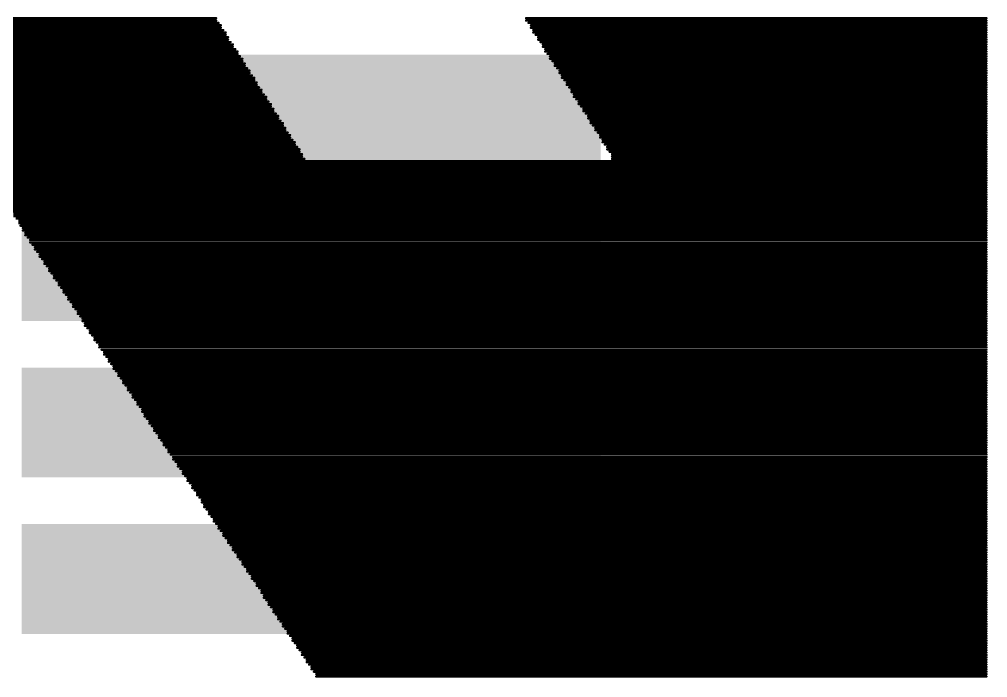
# Model space of a CAD drawing. Header units: millimetres. Extents: x -6 to 151, y -20 to 98.
# Drawn here: x 119.554 to 122.648, y 31.18 to 33.283 of the extents above; entities that cross this region are included whole.
import ezdxf

# ---------------------------------------------------------------- set-up
doc = ezdxf.new("R2010")
doc.units = ezdxf.units.MM
for name, color, linetype in [('BottomOverlay', 54, 'Continuous'), ('TopPaste', 8, 'Continuous'), ('TopSolder', 216, 'Continuous')]:
    doc.layers.add(name, color=color, linetype=linetype)

# ---------------------------------------------------------------- blocks, each defined once
blk = doc.blocks.new('TSQFP50P1600X1600X120_100N_286')
at = {"layer": 'TopPaste'}
for points in [[(1.85, -6.65), (2.15, -6.65), (2.15, -8.45), (1.85, -8.45)], [(2.35, -6.65), (2.65, -6.65), (2.65, -8.45), (2.35, -8.45)], [(2.85, -6.65), (3.15, -6.65), (3.15, -8.45), (2.85, -8.45)], [(3.35, -6.65), (3.65, -6.65), (3.65, -8.45), (3.35, -8.45)]]:
    blk.add_hatch(color=8, dxfattribs=at).paths.add_polyline_path(points)
at = {"layer": 'TopSolder'}
for points in [[(1.8246, -6.6246), (2.1754, -6.6246), (2.1754, -8.4754), (1.8246, -8.4754)], [(2.3246, -6.6246), (2.6754, -6.6246), (2.6754, -8.4754), (2.3246, -8.4754)], [(2.8246, -6.6246), (3.1754, -6.6246), (3.1754, -8.4754), (2.8246, -8.4754)], [(3.3246, -6.6246), (3.6754, -6.6246), (3.6754, -8.4754), (3.3246, -8.4754)]]:
    blk.add_hatch(color=216, dxfattribs=at).paths.add_polyline_path(points)

msp = doc.modelspace()

# ---------------------------------------------------------------- linework, layer by layer
at = {"layer": 'BottomOverlay', "const_width": 0.00762}
for points in [[(119.1239, 33.2867), (120.1831, 33.2867)], [(121.1737, 33.2867), (122.6443, 33.2867)], [(119.1239, 33.2791), (120.1831, 33.2791)], [(119.1315, 33.2715), (120.1907, 33.2715)], [(119.1391, 33.2639), (120.1983, 33.2639)], [(119.1391, 33.2562), (120.1983, 33.2562)], [(121.1737, 33.2791), (122.6443, 33.2791)], [(121.1813, 33.2715), (122.6443, 33.2715)], [(121.1889, 33.2639), (122.6443, 33.2639)], [(121.1889, 33.2562), (122.6443, 33.2562)], [(119.1467, 33.2486), (120.2059, 33.2486)], [(119.1544, 33.241), (120.2135, 33.241)], [(119.1544, 33.2334), (120.2135, 33.2334)], [(119.162, 33.2258), (120.2212, 33.2258)], [(121.1965, 33.2486), (122.6443, 33.2486)], [(121.1965, 33.241), (122.6443, 33.241)], [(121.2041, 33.2334), (122.6443, 33.2334)], [(121.2118, 33.2258), (122.6443, 33.2258)], [(119.1696, 33.2181), (120.2212, 33.2181)], [(119.1696, 33.2105), (120.2288, 33.2105)], [(119.1772, 33.2029), (120.2364, 33.2029)], [(119.1848, 33.1953), (120.2364, 33.1953)], [(121.2118, 33.2181), (122.6443, 33.2181)], [(121.2194, 33.2105), (122.6443, 33.2105)], [(121.227, 33.2029), (122.6443, 33.2029)], [(121.227, 33.1953), (122.6443, 33.1953)], [(119.1848, 33.1877), (120.244, 33.1877)], [(119.1925, 33.18), (120.2516, 33.18)], [(119.1925, 33.1724), (120.2516, 33.1724)], [(119.2001, 33.1648), (120.2593, 33.1648)], [(121.2346, 33.1877), (122.6443, 33.1877)], [(121.2346, 33.18), (122.6443, 33.18)], [(121.2422, 33.1724), (122.6443, 33.1724)], [(121.2499, 33.1648), (122.6443, 33.1648)], [(119.2077, 33.1572), (120.2669, 33.1572)], [(119.2077, 33.1496), (120.2669, 33.1496)], [(119.2153, 33.1419), (120.2745, 33.1419)], [(119.2229, 33.1343), (120.2745, 33.1343)], [(121.2499, 33.1572), (122.6443, 33.1572)], [(121.2575, 33.1496), (122.6443, 33.1496)], [(121.2651, 33.1419), (122.6443, 33.1419)], [(121.2651, 33.1343), (122.6443, 33.1343)], [(119.2229, 33.1267), (120.2821, 33.1267)], [(119.2306, 33.1191), (120.2897, 33.1191)], [(119.2382, 33.1115), (120.2897, 33.1115)], [(119.2382, 33.1038), (120.2974, 33.1038)], [(121.2727, 33.1267), (122.6443, 33.1267)], [(121.2803, 33.1191), (122.6443, 33.1191)], [(121.2803, 33.1115), (122.6443, 33.1115)], [(121.288, 33.1038), (122.6443, 33.1038)], [(119.2458, 33.0962), (120.305, 33.0962)], [(119.2534, 33.0886), (120.305, 33.0886)], [(119.2534, 33.081), (120.3126, 33.081)], [(119.261, 33.0734), (120.3126, 33.0734)], [(121.288, 33.0962), (122.6443, 33.0962)], [(121.2956, 33.0886), (122.6443, 33.0886)], [(121.3032, 33.081), (122.6443, 33.081)], [(121.3032, 33.0734), (122.6443, 33.0734)], [(119.2687, 33.0657), (120.3202, 33.0657)], [(119.2687, 33.0581), (120.3278, 33.0581)], [(119.2763, 33.0505), (120.3278, 33.0505)], [(119.2839, 33.0429), (120.3355, 33.0429)], [(121.3108, 33.0657), (122.6443, 33.0657)], [(121.3184, 33.0581), (122.6443, 33.0581)], [(121.3184, 33.0505), (122.6443, 33.0505)], [(121.3261, 33.0429), (122.6443, 33.0429)], [(119.2839, 33.0353), (120.3431, 33.0353)], [(119.2915, 33.0276), (120.3431, 33.0276)], [(119.2991, 33.02), (120.3507, 33.02)], [(119.2991, 33.0124), (120.3583, 33.0124)], [(121.3261, 33.0353), (122.6443, 33.0353)], [(121.3337, 33.0276), (122.6443, 33.0276)], [(121.3413, 33.02), (122.6443, 33.02)], [(121.3413, 33.0124), (122.6443, 33.0124)], [(119.3068, 33.0048), (120.3583, 33.0048)], [(119.3144, 32.9972), (120.3659, 32.9972)], [(119.3144, 32.9895), (120.3659, 32.9895)], [(119.322, 32.9819), (120.3736, 32.9819)], [(121.3489, 33.0048), (122.6443, 33.0048)], [(121.3565, 32.9972), (122.6443, 32.9972)], [(121.3565, 32.9895), (122.6443, 32.9895)], [(121.3642, 32.9819), (122.6443, 32.9819)], [(119.3296, 32.9743), (120.3812, 32.9743)], [(119.3296, 32.9667), (120.3812, 32.9667)], [(119.3372, 32.9591), (120.3888, 32.9591)], [(119.3449, 32.9514), (120.3964, 32.9514)], [(121.3718, 32.9743), (122.6443, 32.9743)], [(121.3718, 32.9667), (122.6443, 32.9667)], [(121.3794, 32.9591), (122.6443, 32.9591)], [(121.3794, 32.9514), (122.6443, 32.9514)], [(119.3449, 32.9438), (120.3964, 32.9438)], [(119.3525, 32.9362), (120.404, 32.9362)], [(119.3601, 32.9286), (120.404, 32.9286)], [(119.3601, 32.921), (120.4117, 32.921)], [(121.387, 32.9438), (122.6443, 32.9438)], [(121.3946, 32.9362), (122.6443, 32.9362)], [(121.3946, 32.9286), (122.6443, 32.9286)], [(121.4023, 32.921), (122.6443, 32.921)], [(119.3677, 32.9133), (120.4193, 32.9133)], [(119.3753, 32.9057), (120.4193, 32.9057)], [(119.3753, 32.8981), (120.4269, 32.8981)], [(119.383, 32.8905), (120.4345, 32.8905)], [(119.383, 32.8829), (120.4345, 32.8829)], [(121.4099, 32.9133), (122.6443, 32.9133)], [(121.4099, 32.9057), (122.6443, 32.9057)], [(121.4175, 32.8981), (122.6443, 32.8981)], [(121.4175, 32.8905), (122.6443, 32.8905)], [(121.4251, 32.8829), (122.6443, 32.8829)], [(119.3906, 32.8752), (120.4421, 32.8752)], [(119.3982, 32.8676), (120.4498, 32.8676)], [(119.3982, 32.86), (120.4498, 32.86)], [(119.4058, 32.8524), (120.4574, 32.8524)], [(121.4327, 32.8752), (122.6443, 32.8752)], [(121.4327, 32.8676), (122.6443, 32.8676)], [(121.4404, 32.86), (122.6443, 32.86)], [(121.448, 32.8524), (122.6443, 32.8524)], [(119.4134, 32.8448), (120.4574, 32.8448)], [(119.4134, 32.8371), (120.465, 32.8371)], [(119.4211, 32.8295), (122.6443, 32.8295)], [(119.4287, 32.8219), (122.6443, 32.8219)], [(121.448, 32.8448), (122.6443, 32.8448)], [(121.448, 32.8371), (122.6443, 32.8371)], [(119.4287, 32.8143), (122.6443, 32.8143)], [(119.4363, 32.8067), (122.6443, 32.8067)], [(119.4439, 32.799), (122.6443, 32.799)], [(119.4439, 32.7914), (122.6443, 32.7914)], [(119.4515, 32.7838), (122.6443, 32.7838)], [(119.4592, 32.7762), (122.6443, 32.7762)], [(119.4592, 32.7686), (122.6443, 32.7686)], [(119.4668, 32.7609), (122.6443, 32.7609)], [(119.4744, 32.7533), (122.6443, 32.7533)], [(119.4744, 32.7457), (122.6443, 32.7457)], [(119.482, 32.7381), (122.6443, 32.7381)], [(119.4896, 32.7305), (122.6443, 32.7305)], [(119.4896, 32.7228), (122.6443, 32.7228)], [(119.4973, 32.7152), (122.6443, 32.7152)], [(119.5049, 32.7076), (122.6443, 32.7076)], [(119.5049, 32.7), (122.6443, 32.7)], [(119.5125, 32.6924), (122.6443, 32.6924)], [(119.5201, 32.6847), (122.6443, 32.6847)], [(119.5201, 32.6771), (122.6443, 32.6771)], [(119.5277, 32.6695), (122.6443, 32.6695)], [(119.5354, 32.6619), (122.6443, 32.6619)], [(119.5354, 32.6543), (122.6443, 32.6543)], [(119.543, 32.6466), (122.6443, 32.6466)], [(119.5506, 32.639), (122.6443, 32.639)], [(119.5506, 32.6314), (122.6443, 32.6314)], [(119.5582, 32.6238), (122.6443, 32.6238)], [(119.5658, 32.6162), (122.6443, 32.6162)], [(119.5658, 32.6085), (122.6443, 32.6085)], [(119.5735, 32.6009), (122.6443, 32.6009)], [(119.5735, 32.5933), (122.6443, 32.5933)], [(119.5811, 32.5857), (122.6443, 32.5857)], [(119.5887, 32.5781), (122.6443, 32.5781)], [(119.5887, 32.5704), (122.6443, 32.5704)], [(119.5963, 32.5628), (122.6443, 32.5628)], [(119.6039, 32.5552), (122.6443, 32.5552)], [(119.6039, 32.5476), (122.6443, 32.5476)], [(119.6116, 32.54), (122.6443, 32.54)], [(119.6192, 32.5323), (122.6443, 32.5323)], [(119.6192, 32.5247), (122.6443, 32.5247)], [(119.6268, 32.5171), (122.6443, 32.5171)], [(119.6344, 32.5095), (122.6443, 32.5095)], [(119.6344, 32.5019), (122.6443, 32.5019)], [(119.642, 32.4942), (122.6443, 32.4942)], [(119.6497, 32.4866), (122.6443, 32.4866)], [(119.6497, 32.479), (122.6443, 32.479)], [(119.6573, 32.4714), (122.6443, 32.4714)], [(119.6649, 32.4638), (122.6443, 32.4638)], [(119.6649, 32.4561), (122.6443, 32.4561)], [(119.6725, 32.4485), (122.6443, 32.4485)], [(119.6801, 32.4409), (122.6443, 32.4409)], [(119.6801, 32.4333), (122.6443, 32.4333)], [(119.6878, 32.4257), (122.6443, 32.4257)], [(119.6954, 32.418), (122.6443, 32.418)], [(119.6954, 32.4104), (122.6443, 32.4104)], [(119.703, 32.4028), (122.6443, 32.4028)], [(119.7106, 32.3952), (122.6443, 32.3952)], [(119.7106, 32.3876), (122.6443, 32.3876)], [(119.7182, 32.3799), (122.6443, 32.3799)], [(119.7259, 32.3723), (122.6443, 32.3723)], [(119.7259, 32.3647), (122.6443, 32.3647)], [(119.7335, 32.3571), (122.6443, 32.3571)], [(119.7411, 32.3495), (122.6443, 32.3495)], [(119.7411, 32.3418), (122.6443, 32.3418)], [(119.7487, 32.3342), (122.6443, 32.3342)], [(119.7563, 32.3266), (122.6443, 32.3266)], [(119.7563, 32.319), (122.6443, 32.319)], [(119.764, 32.3114), (122.6443, 32.3114)], [(119.764, 32.3037), (122.6443, 32.3037)], [(119.7716, 32.2961), (122.6443, 32.2961)], [(119.7792, 32.2885), (122.6443, 32.2885)], [(119.7792, 32.2809), (122.6443, 32.2809)], [(119.7868, 32.2733), (122.6443, 32.2733)], [(119.7944, 32.2656), (122.6443, 32.2656)], [(119.7944, 32.258), (122.6443, 32.258)], [(119.8021, 32.2504), (122.6443, 32.2504)], [(119.8097, 32.2428), (122.6443, 32.2428)], [(119.8097, 32.2352), (122.6443, 32.2352)], [(119.8173, 32.2275), (122.6443, 32.2275)], [(119.8249, 32.2199), (122.6443, 32.2199)], [(119.8249, 32.2123), (122.6443, 32.2123)], [(119.8325, 32.2047), (122.6443, 32.2047)], [(119.8402, 32.1971), (122.6443, 32.1971)], [(119.8402, 32.1894), (122.6443, 32.1894)], [(119.8478, 32.1818), (122.6443, 32.1818)], [(119.8554, 32.1742), (122.6443, 32.1742)], [(119.8554, 32.1666), (122.6443, 32.1666)], [(119.863, 32.159), (122.6443, 32.159)], [(119.8706, 32.1513), (122.6443, 32.1513)], [(119.8706, 32.1437), (122.6443, 32.1437)], [(119.8783, 32.1361), (122.6443, 32.1361)], [(119.8859, 32.1285), (122.6443, 32.1285)], [(119.8859, 32.1209), (122.6443, 32.1209)], [(119.8935, 32.1132), (122.6443, 32.1132)], [(119.9011, 32.1056), (122.6443, 32.1056)], [(119.9011, 32.098), (122.6443, 32.098)], [(119.9087, 32.0904), (122.6443, 32.0904)], [(119.9164, 32.0828), (122.6443, 32.0828)], [(119.9164, 32.0751), (122.6443, 32.0751)], [(119.924, 32.0675), (122.6443, 32.0675)], [(119.9316, 32.0599), (122.6443, 32.0599)], [(119.9316, 32.0523), (122.6443, 32.0523)], [(119.9392, 32.0447), (122.6443, 32.0447)], [(119.9468, 32.037), (122.6443, 32.037)], [(119.9468, 32.0294), (122.6443, 32.0294)], [(119.9545, 32.0218), (122.6443, 32.0218)], [(119.9545, 32.0142), (122.6443, 32.0142)], [(119.9621, 32.0066), (122.6443, 32.0066)], [(119.9697, 31.9989), (122.6443, 31.9989)], [(119.9697, 31.9913), (122.6443, 31.9913)], [(119.9773, 31.9837), (122.6443, 31.9837)], [(119.9849, 31.9761), (122.6443, 31.9761)], [(119.9849, 31.9685), (122.6443, 31.9685)], [(119.9926, 31.9608), (122.6443, 31.9608)], [(120.0002, 31.9532), (122.6443, 31.9532)], [(120.0002, 31.9456), (122.6443, 31.9456)], [(120.0078, 31.938), (122.6443, 31.938)], [(120.0154, 31.9304), (122.6443, 31.9304)], [(120.0154, 31.9227), (122.6443, 31.9227)], [(120.023, 31.9151), (122.6443, 31.9151)], [(120.0307, 31.9075), (122.6443, 31.9075)], [(120.0307, 31.8999), (122.6443, 31.8999)], [(120.0383, 31.8923), (122.6443, 31.8923)], [(120.0459, 31.8846), (122.6443, 31.8846)], [(120.0459, 31.877), (122.6443, 31.877)], [(120.0535, 31.8694), (122.6443, 31.8694)], [(120.0611, 31.8618), (122.6443, 31.8618)], [(120.0611, 31.8542), (122.6443, 31.8542)], [(120.0688, 31.8465), (122.6443, 31.8465)], [(120.0764, 31.8389), (122.6443, 31.8389)], [(120.0764, 31.8313), (122.6443, 31.8313)], [(120.084, 31.8237), (122.6443, 31.8237)], [(120.0916, 31.8161), (122.6443, 31.8161)], [(120.0916, 31.8084), (122.6443, 31.8084)], [(120.0992, 31.8008), (122.6443, 31.8008)], [(120.1069, 31.7932), (122.6443, 31.7932)], [(120.1069, 31.7856), (122.6443, 31.7856)], [(120.1145, 31.778), (122.6443, 31.778)], [(120.1221, 31.7703), (122.6443, 31.7703)], [(120.1221, 31.7627), (122.6443, 31.7627)], [(120.1297, 31.7551), (122.6443, 31.7551)], [(120.1373, 31.7475), (122.6443, 31.7475)], [(120.1373, 31.7399), (122.6443, 31.7399)], [(120.145, 31.7322), (122.6443, 31.7322)], [(120.145, 31.7246), (122.6443, 31.7246)], [(120.1526, 31.717), (122.6443, 31.717)], [(120.1602, 31.7094), (122.6443, 31.7094)], [(120.1602, 31.7018), (122.6443, 31.7018)], [(120.1678, 31.6941), (122.6443, 31.6941)], [(120.1754, 31.6865), (122.6443, 31.6865)], [(120.1754, 31.6789), (122.6443, 31.6789)], [(120.1831, 31.6713), (122.6443, 31.6713)], [(120.1907, 31.6637), (122.6443, 31.6637)], [(120.1907, 31.656), (122.6443, 31.656)], [(120.1983, 31.6484), (122.6443, 31.6484)], [(120.2059, 31.6408), (122.6443, 31.6408)], [(120.2059, 31.6332), (122.6443, 31.6332)], [(120.2135, 31.6256), (122.6443, 31.6256)], [(120.2212, 31.6179), (122.6443, 31.6179)], [(120.2212, 31.6103), (122.6443, 31.6103)], [(120.2288, 31.6027), (122.6443, 31.6027)], [(120.2364, 31.5951), (122.6443, 31.5951)], [(120.2364, 31.5875), (122.6443, 31.5875)], [(120.244, 31.5798), (122.6443, 31.5798)], [(120.2516, 31.5722), (122.6443, 31.5722)], [(120.2516, 31.5646), (122.6443, 31.5646)], [(120.2593, 31.557), (122.6443, 31.557)], [(120.2669, 31.5494), (122.6443, 31.5494)], [(120.2669, 31.5417), (122.6443, 31.5417)], [(120.2745, 31.5341), (122.6443, 31.5341)], [(120.2821, 31.5265), (122.6443, 31.5265)], [(120.2821, 31.5189), (122.6443, 31.5189)], [(120.2897, 31.5113), (122.6443, 31.5113)], [(120.2974, 31.5036), (122.6443, 31.5036)], [(120.2974, 31.496), (122.6443, 31.496)], [(120.305, 31.4884), (122.6443, 31.4884)], [(120.3126, 31.4808), (122.6443, 31.4808)], [(120.3126, 31.4732), (122.6443, 31.4732)], [(120.3202, 31.4655), (122.6443, 31.4655)], [(120.3278, 31.4579), (122.6443, 31.4579)], [(120.3278, 31.4503), (122.6443, 31.4503)], [(120.3355, 31.4427), (122.6443, 31.4427)], [(120.3355, 31.4351), (122.6443, 31.4351)], [(120.3431, 31.4274), (122.6443, 31.4274)], [(120.3507, 31.4198), (122.6443, 31.4198)], [(120.3507, 31.4122), (122.6443, 31.4122)], [(120.3583, 31.4046), (122.6443, 31.4046)], [(120.3659, 31.397), (122.6443, 31.397)], [(120.3659, 31.3893), (122.6443, 31.3893)], [(120.3736, 31.3817), (122.6443, 31.3817)], [(120.3812, 31.3741), (122.6443, 31.3741)], [(120.3812, 31.3665), (122.6443, 31.3665)], [(120.3888, 31.3589), (122.6443, 31.3589)], [(120.3964, 31.3512), (122.6443, 31.3512)], [(120.3964, 31.3436), (122.6443, 31.3436)], [(120.404, 31.336), (122.6443, 31.336)], [(120.4117, 31.3284), (122.6443, 31.3284)], [(120.4117, 31.3208), (122.6443, 31.3208)], [(120.4193, 31.3131), (122.6443, 31.3131)], [(120.4269, 31.3055), (122.6443, 31.3055)], [(120.4269, 31.2979), (122.6443, 31.2979)], [(120.4345, 31.2903), (122.6443, 31.2903)], [(120.4421, 31.2827), (122.6443, 31.2827)], [(120.4421, 31.275), (122.6443, 31.275)], [(120.4498, 31.2674), (122.6443, 31.2674)], [(120.4574, 31.2598), (122.6443, 31.2598)], [(120.4574, 31.2522), (122.6443, 31.2522)], [(120.465, 31.2446), (122.6443, 31.2446)], [(120.4726, 31.2369), (122.6443, 31.2369)], [(120.4726, 31.2293), (122.6443, 31.2293)], [(120.4802, 31.2217), (122.6443, 31.2217)], [(120.4879, 31.2141), (122.6443, 31.2141)], [(120.4879, 31.2065), (122.6443, 31.2065)], [(120.4955, 31.1988), (122.6443, 31.1988)], [(120.5031, 31.1912), (122.6443, 31.1912)], [(120.5031, 31.1836), (122.6443, 31.1836)]]:
    msp.add_lwpolyline(points, dxfattribs=at)
at = {"layer": 'BottomOverlay', "const_width": 0.00381}
for points in [[(120.1811, 33.2867, 1), (120.185, 33.2867, 1)], [(121.1717, 33.2867, 1), (121.1756, 33.2867, 1)], [(122.6424, 33.2867, 1), (122.6462, 33.2867, 1)], [(120.1811, 33.2791, 1), (120.185, 33.2791, 1)], [(120.1888, 33.2715, 1), (120.1926, 33.2715, 1)], [(120.1964, 33.2639, 1), (120.2002, 33.2639, 1)], [(120.1964, 33.2562, 1), (120.2002, 33.2562, 1)], [(121.1717, 33.2791, 1), (121.1756, 33.2791, 1)], [(121.1794, 33.2715, 1), (121.1832, 33.2715, 1)], [(121.187, 33.2639, 1), (121.1908, 33.2639, 1)], [(121.187, 33.2562, 1), (121.1908, 33.2562, 1)], [(122.6424, 33.2791, 1), (122.6462, 33.2791, 1)], [(122.6424, 33.2715, 1), (122.6462, 33.2715, 1)], [(122.6424, 33.2639, 1), (122.6462, 33.2639, 1)], [(122.6424, 33.2562, 1), (122.6462, 33.2562, 1)], [(120.204, 33.2486, 1), (120.2078, 33.2486, 1)], [(120.2116, 33.241, 1), (120.2154, 33.241, 1)], [(120.2116, 33.2334, 1), (120.2154, 33.2334, 1)], [(120.2192, 33.2258, 1), (120.2231, 33.2258, 1)], [(121.1946, 33.2486, 1), (121.1984, 33.2486, 1)], [(121.1946, 33.241, 1), (121.1984, 33.241, 1)], [(121.2022, 33.2334, 1), (121.206, 33.2334, 1)], [(121.2098, 33.2258, 1), (121.2137, 33.2258, 1)], [(122.6424, 33.2486, 1), (122.6462, 33.2486, 1)], [(122.6424, 33.241, 1), (122.6462, 33.241, 1)], [(122.6424, 33.2334, 1), (122.6462, 33.2334, 1)], [(122.6424, 33.2258, 1), (122.6462, 33.2258, 1)], [(120.2192, 33.2181, 1), (120.2231, 33.2181, 1)], [(120.2269, 33.2105, 1), (120.2307, 33.2105, 1)], [(120.2345, 33.2029, 1), (120.2383, 33.2029, 1)], [(120.2345, 33.1953, 1), (120.2383, 33.1953, 1)], [(121.2098, 33.2181, 1), (121.2137, 33.2181, 1)], [(121.2175, 33.2105, 1), (121.2213, 33.2105, 1)], [(121.2251, 33.2029, 1), (121.2289, 33.2029, 1)], [(121.2251, 33.1953, 1), (121.2289, 33.1953, 1)], [(122.6424, 33.2181, 1), (122.6462, 33.2181, 1)], [(122.6424, 33.2105, 1), (122.6462, 33.2105, 1)], [(122.6424, 33.2029, 1), (122.6462, 33.2029, 1)], [(122.6424, 33.1953, 1), (122.6462, 33.1953, 1)], [(120.2421, 33.1877, 1), (120.2459, 33.1877, 1)], [(120.2497, 33.18, 1), (120.2535, 33.18, 1)], [(120.2497, 33.1724, 1), (120.2535, 33.1724, 1)], [(120.2573, 33.1648, 1), (120.2612, 33.1648, 1)], [(121.2327, 33.1877, 1), (121.2365, 33.1877, 1)], [(121.2327, 33.18, 1), (121.2365, 33.18, 1)], [(121.2403, 33.1724, 1), (121.2441, 33.1724, 1)], [(121.2479, 33.1648, 1), (121.2518, 33.1648, 1)], [(122.6424, 33.1877, 1), (122.6462, 33.1877, 1)], [(122.6424, 33.18, 1), (122.6462, 33.18, 1)], [(122.6424, 33.1724, 1), (122.6462, 33.1724, 1)], [(122.6424, 33.1648, 1), (122.6462, 33.1648, 1)], [(120.265, 33.1572, 1), (120.2688, 33.1572, 1)], [(120.265, 33.1496, 1), (120.2688, 33.1496, 1)], [(120.2726, 33.1419, 1), (120.2764, 33.1419, 1)], [(120.2726, 33.1343, 1), (120.2764, 33.1343, 1)], [(121.2479, 33.1572, 1), (121.2518, 33.1572, 1)], [(121.2556, 33.1496, 1), (121.2594, 33.1496, 1)], [(121.2632, 33.1419, 1), (121.267, 33.1419, 1)], [(121.2632, 33.1343, 1), (121.267, 33.1343, 1)], [(122.6424, 33.1572, 1), (122.6462, 33.1572, 1)], [(122.6424, 33.1496, 1), (122.6462, 33.1496, 1)], [(122.6424, 33.1419, 1), (122.6462, 33.1419, 1)], [(122.6424, 33.1343, 1), (122.6462, 33.1343, 1)], [(120.2802, 33.1267, 1), (120.284, 33.1267, 1)], [(120.2878, 33.1191, 1), (120.2916, 33.1191, 1)], [(120.2878, 33.1115, 1), (120.2916, 33.1115, 1)], [(120.2954, 33.1038, 1), (120.2993, 33.1038, 1)], [(121.2708, 33.1267, 1), (121.2746, 33.1267, 1)], [(121.2784, 33.1191, 1), (121.2822, 33.1191, 1)], [(121.2784, 33.1115, 1), (121.2822, 33.1115, 1)], [(121.286, 33.1038, 1), (121.2899, 33.1038, 1)], [(122.6424, 33.1267, 1), (122.6462, 33.1267, 1)], [(122.6424, 33.1191, 1), (122.6462, 33.1191, 1)], [(122.6424, 33.1115, 1), (122.6462, 33.1115, 1)], [(122.6424, 33.1038, 1), (122.6462, 33.1038, 1)], [(120.3031, 33.0962, 1), (120.3069, 33.0962, 1)], [(120.3031, 33.0886, 1), (120.3069, 33.0886, 1)], [(120.3107, 33.081, 1), (120.3145, 33.081, 1)], [(120.3107, 33.0734, 1), (120.3145, 33.0734, 1)], [(121.286, 33.0962, 1), (121.2899, 33.0962, 1)], [(121.2937, 33.0886, 1), (121.2975, 33.0886, 1)], [(121.3013, 33.081, 1), (121.3051, 33.081, 1)], [(121.3013, 33.0734, 1), (121.3051, 33.0734, 1)], [(122.6424, 33.0962, 1), (122.6462, 33.0962, 1)], [(122.6424, 33.0886, 1), (122.6462, 33.0886, 1)], [(122.6424, 33.081, 1), (122.6462, 33.081, 1)], [(122.6424, 33.0734, 1), (122.6462, 33.0734, 1)], [(120.3183, 33.0657, 1), (120.3221, 33.0657, 1)], [(120.3259, 33.0581, 1), (120.3297, 33.0581, 1)], [(120.3259, 33.0505, 1), (120.3297, 33.0505, 1)], [(120.3335, 33.0429, 1), (120.3374, 33.0429, 1)], [(121.3089, 33.0657, 1), (121.3127, 33.0657, 1)], [(121.3165, 33.0581, 1), (121.3203, 33.0581, 1)], [(121.3165, 33.0505, 1), (121.3203, 33.0505, 1)], [(121.3241, 33.0429, 1), (121.328, 33.0429, 1)], [(122.6424, 33.0657, 1), (122.6462, 33.0657, 1)], [(122.6424, 33.0581, 1), (122.6462, 33.0581, 1)], [(122.6424, 33.0505, 1), (122.6462, 33.0505, 1)], [(122.6424, 33.0429, 1), (122.6462, 33.0429, 1)], [(120.3412, 33.0353, 1), (120.345, 33.0353, 1)], [(120.3412, 33.0276, 1), (120.345, 33.0276, 1)], [(120.3488, 33.02, 1), (120.3526, 33.02, 1)], [(120.3564, 33.0124, 1), (120.3602, 33.0124, 1)], [(121.3241, 33.0353, 1), (121.328, 33.0353, 1)], [(121.3318, 33.0276, 1), (121.3356, 33.0276, 1)], [(121.3394, 33.02, 1), (121.3432, 33.02, 1)], [(121.3394, 33.0124, 1), (121.3432, 33.0124, 1)], [(122.6424, 33.0353, 1), (122.6462, 33.0353, 1)], [(122.6424, 33.0276, 1), (122.6462, 33.0276, 1)], [(122.6424, 33.02, 1), (122.6462, 33.02, 1)], [(122.6424, 33.0124, 1), (122.6462, 33.0124, 1)], [(120.3564, 33.0048, 1), (120.3602, 33.0048, 1)], [(120.364, 32.9972, 1), (120.3678, 32.9972, 1)], [(120.364, 32.9895, 1), (120.3678, 32.9895, 1)], [(120.3716, 32.9819, 1), (120.3755, 32.9819, 1)], [(121.347, 33.0048, 1), (121.3508, 33.0048, 1)], [(121.3546, 32.9972, 1), (121.3584, 32.9972, 1)], [(121.3546, 32.9895, 1), (121.3584, 32.9895, 1)], [(121.3622, 32.9819, 1), (121.3661, 32.9819, 1)], [(122.6424, 33.0048, 1), (122.6462, 33.0048, 1)], [(122.6424, 32.9972, 1), (122.6462, 32.9972, 1)], [(122.6424, 32.9895, 1), (122.6462, 32.9895, 1)], [(122.6424, 32.9819, 1), (122.6462, 32.9819, 1)], [(120.3793, 32.9743, 1), (120.3831, 32.9743, 1)], [(120.3793, 32.9667, 1), (120.3831, 32.9667, 1)], [(120.3869, 32.9591, 1), (120.3907, 32.9591, 1)], [(120.3945, 32.9514, 1), (120.3983, 32.9514, 1)], [(121.3699, 32.9743, 1), (121.3737, 32.9743, 1)], [(121.3699, 32.9667, 1), (121.3737, 32.9667, 1)], [(121.3775, 32.9591, 1), (121.3813, 32.9591, 1)], [(121.3775, 32.9514, 1), (121.3813, 32.9514, 1)], [(122.6424, 32.9743, 1), (122.6462, 32.9743, 1)], [(122.6424, 32.9667, 1), (122.6462, 32.9667, 1)], [(122.6424, 32.9591, 1), (122.6462, 32.9591, 1)], [(122.6424, 32.9514, 1), (122.6462, 32.9514, 1)], [(120.3945, 32.9438, 1), (120.3983, 32.9438, 1)], [(120.4021, 32.9362, 1), (120.4059, 32.9362, 1)], [(120.4021, 32.9286, 1), (120.4059, 32.9286, 1)], [(120.4097, 32.921, 1), (120.4136, 32.921, 1)], [(121.3851, 32.9438, 1), (121.3889, 32.9438, 1)], [(121.3927, 32.9362, 1), (121.3965, 32.9362, 1)], [(121.3927, 32.9286, 1), (121.3965, 32.9286, 1)], [(121.4003, 32.921, 1), (121.4042, 32.921, 1)], [(122.6424, 32.9438, 1), (122.6462, 32.9438, 1)], [(122.6424, 32.9362, 1), (122.6462, 32.9362, 1)], [(122.6424, 32.9286, 1), (122.6462, 32.9286, 1)], [(122.6424, 32.921, 1), (122.6462, 32.921, 1)], [(120.4174, 32.9133, 1), (120.4212, 32.9133, 1)], [(120.4174, 32.9057, 1), (120.4212, 32.9057, 1)], [(120.425, 32.8981, 1), (120.4288, 32.8981, 1)], [(120.4326, 32.8905, 1), (120.4364, 32.8905, 1)], [(120.4326, 32.8829, 1), (120.4364, 32.8829, 1)], [(121.408, 32.9133, 1), (121.4118, 32.9133, 1)], [(121.408, 32.9057, 1), (121.4118, 32.9057, 1)], [(121.4156, 32.8981, 1), (121.4194, 32.8981, 1)], [(121.4156, 32.8905, 1), (121.4194, 32.8905, 1)], [(121.4232, 32.8829, 1), (121.427, 32.8829, 1)], [(122.6424, 32.9133, 1), (122.6462, 32.9133, 1)], [(122.6424, 32.9057, 1), (122.6462, 32.9057, 1)], [(122.6424, 32.8981, 1), (122.6462, 32.8981, 1)], [(122.6424, 32.8905, 1), (122.6462, 32.8905, 1)], [(122.6424, 32.8829, 1), (122.6462, 32.8829, 1)], [(120.4402, 32.8752, 1), (120.444, 32.8752, 1)], [(120.4478, 32.8676, 1), (120.4517, 32.8676, 1)], [(120.4478, 32.86, 1), (120.4517, 32.86, 1)], [(120.4555, 32.8524, 1), (120.4593, 32.8524, 1)], [(121.4308, 32.8752, 1), (121.4346, 32.8752, 1)], [(121.4308, 32.8676, 1), (121.4346, 32.8676, 1)], [(121.4384, 32.86, 1), (121.4423, 32.86, 1)], [(121.4461, 32.8524, 1), (121.4499, 32.8524, 1)], [(122.6424, 32.8752, 1), (122.6462, 32.8752, 1)], [(122.6424, 32.8676, 1), (122.6462, 32.8676, 1)], [(122.6424, 32.86, 1), (122.6462, 32.86, 1)], [(122.6424, 32.8524, 1), (122.6462, 32.8524, 1)], [(120.4555, 32.8448, 1), (120.4593, 32.8448, 1)], [(120.4631, 32.8371, 1), (120.4669, 32.8371, 1)], [(121.4461, 32.8448, 1), (121.4499, 32.8448, 1)], [(121.4461, 32.8371, 1), (121.4499, 32.8371, 1)], [(122.6424, 32.8448, 1), (122.6462, 32.8448, 1)], [(122.6424, 32.8371, 1), (122.6462, 32.8371, 1)], [(122.6424, 32.8295, 1), (122.6462, 32.8295, 1)], [(122.6424, 32.8219, 1), (122.6462, 32.8219, 1)], [(122.6424, 32.8143, 1), (122.6462, 32.8143, 1)], [(122.6424, 32.8067, 1), (122.6462, 32.8067, 1)], [(122.6424, 32.799, 1), (122.6462, 32.799, 1)], [(122.6424, 32.7914, 1), (122.6462, 32.7914, 1)], [(122.6424, 32.7838, 1), (122.6462, 32.7838, 1)], [(122.6424, 32.7762, 1), (122.6462, 32.7762, 1)], [(122.6424, 32.7686, 1), (122.6462, 32.7686, 1)], [(122.6424, 32.7609, 1), (122.6462, 32.7609, 1)], [(122.6424, 32.7533, 1), (122.6462, 32.7533, 1)], [(122.6424, 32.7457, 1), (122.6462, 32.7457, 1)], [(122.6424, 32.7381, 1), (122.6462, 32.7381, 1)], [(122.6424, 32.7305, 1), (122.6462, 32.7305, 1)], [(122.6424, 32.7228, 1), (122.6462, 32.7228, 1)], [(122.6424, 32.7152, 1), (122.6462, 32.7152, 1)], [(122.6424, 32.7076, 1), (122.6462, 32.7076, 1)], [(122.6424, 32.7, 1), (122.6462, 32.7, 1)], [(122.6424, 32.6924, 1), (122.6462, 32.6924, 1)], [(122.6424, 32.6847, 1), (122.6462, 32.6847, 1)], [(122.6424, 32.6771, 1), (122.6462, 32.6771, 1)], [(122.6424, 32.6695, 1), (122.6462, 32.6695, 1)], [(122.6424, 32.6619, 1), (122.6462, 32.6619, 1)], [(122.6424, 32.6543, 1), (122.6462, 32.6543, 1)], [(122.6424, 32.6466, 1), (122.6462, 32.6466, 1)], [(122.6424, 32.639, 1), (122.6462, 32.639, 1)], [(119.5563, 32.6238, 1), (119.5601, 32.6238, 1)], [(119.5639, 32.6162, 1), (119.5677, 32.6162, 1)], [(119.5639, 32.6085, 1), (119.5677, 32.6085, 1)], [(122.6424, 32.6314, 1), (122.6462, 32.6314, 1)], [(122.6424, 32.6238, 1), (122.6462, 32.6238, 1)], [(122.6424, 32.6162, 1), (122.6462, 32.6162, 1)], [(122.6424, 32.6085, 1), (122.6462, 32.6085, 1)], [(119.5715, 32.6009, 1), (119.5754, 32.6009, 1)], [(119.5715, 32.5933, 1), (119.5754, 32.5933, 1)], [(119.5792, 32.5857, 1), (119.583, 32.5857, 1)], [(119.5868, 32.5781, 1), (119.5906, 32.5781, 1)], [(122.6424, 32.6009, 1), (122.6462, 32.6009, 1)], [(122.6424, 32.5933, 1), (122.6462, 32.5933, 1)], [(122.6424, 32.5857, 1), (122.6462, 32.5857, 1)], [(122.6424, 32.5781, 1), (122.6462, 32.5781, 1)], [(119.5868, 32.5704, 1), (119.5906, 32.5704, 1)], [(119.5944, 32.5628, 1), (119.5982, 32.5628, 1)], [(119.602, 32.5552, 1), (119.6058, 32.5552, 1)], [(119.602, 32.5476, 1), (119.6058, 32.5476, 1)], [(122.6424, 32.5704, 1), (122.6462, 32.5704, 1)], [(122.6424, 32.5628, 1), (122.6462, 32.5628, 1)], [(122.6424, 32.5552, 1), (122.6462, 32.5552, 1)], [(122.6424, 32.5476, 1), (122.6462, 32.5476, 1)], [(119.6096, 32.54, 1), (119.6135, 32.54, 1)], [(119.6173, 32.5323, 1), (119.6211, 32.5323, 1)], [(119.6173, 32.5247, 1), (119.6211, 32.5247, 1)], [(119.6249, 32.5171, 1), (119.6287, 32.5171, 1)], [(122.6424, 32.54, 1), (122.6462, 32.54, 1)], [(122.6424, 32.5323, 1), (122.6462, 32.5323, 1)], [(122.6424, 32.5247, 1), (122.6462, 32.5247, 1)], [(122.6424, 32.5171, 1), (122.6462, 32.5171, 1)], [(119.6325, 32.5095, 1), (119.6363, 32.5095, 1)], [(119.6325, 32.5019, 1), (119.6363, 32.5019, 1)], [(119.6401, 32.4942, 1), (119.6439, 32.4942, 1)], [(119.6477, 32.4866, 1), (119.6516, 32.4866, 1)], [(122.6424, 32.5095, 1), (122.6462, 32.5095, 1)], [(122.6424, 32.5019, 1), (122.6462, 32.5019, 1)], [(122.6424, 32.4942, 1), (122.6462, 32.4942, 1)], [(122.6424, 32.4866, 1), (122.6462, 32.4866, 1)], [(119.6477, 32.479, 1), (119.6516, 32.479, 1)], [(119.6554, 32.4714, 1), (119.6592, 32.4714, 1)], [(119.663, 32.4638, 1), (119.6668, 32.4638, 1)], [(119.663, 32.4561, 1), (119.6668, 32.4561, 1)], [(122.6424, 32.479, 1), (122.6462, 32.479, 1)], [(122.6424, 32.4714, 1), (122.6462, 32.4714, 1)], [(122.6424, 32.4638, 1), (122.6462, 32.4638, 1)], [(122.6424, 32.4561, 1), (122.6462, 32.4561, 1)], [(119.6706, 32.4485, 1), (119.6744, 32.4485, 1)], [(119.6782, 32.4409, 1), (119.682, 32.4409, 1)], [(119.6782, 32.4333, 1), (119.682, 32.4333, 1)], [(119.6858, 32.4257, 1), (119.6897, 32.4257, 1)], [(122.6424, 32.4485, 1), (122.6462, 32.4485, 1)], [(122.6424, 32.4409, 1), (122.6462, 32.4409, 1)], [(122.6424, 32.4333, 1), (122.6462, 32.4333, 1)], [(122.6424, 32.4257, 1), (122.6462, 32.4257, 1)], [(119.6935, 32.418, 1), (119.6973, 32.418, 1)], [(119.6935, 32.4104, 1), (119.6973, 32.4104, 1)], [(119.7011, 32.4028, 1), (119.7049, 32.4028, 1)], [(119.7087, 32.3952, 1), (119.7125, 32.3952, 1)], [(119.7087, 32.3876, 1), (119.7125, 32.3876, 1)], [(122.6424, 32.418, 1), (122.6462, 32.418, 1)], [(122.6424, 32.4104, 1), (122.6462, 32.4104, 1)], [(122.6424, 32.4028, 1), (122.6462, 32.4028, 1)], [(122.6424, 32.3952, 1), (122.6462, 32.3952, 1)], [(122.6424, 32.3876, 1), (122.6462, 32.3876, 1)], [(119.7163, 32.3799, 1), (119.7201, 32.3799, 1)], [(119.7239, 32.3723, 1), (119.7278, 32.3723, 1)], [(119.7239, 32.3647, 1), (119.7278, 32.3647, 1)], [(119.7316, 32.3571, 1), (119.7354, 32.3571, 1)], [(122.6424, 32.3799, 1), (122.6462, 32.3799, 1)], [(122.6424, 32.3723, 1), (122.6462, 32.3723, 1)], [(122.6424, 32.3647, 1), (122.6462, 32.3647, 1)], [(122.6424, 32.3571, 1), (122.6462, 32.3571, 1)], [(119.7392, 32.3495, 1), (119.743, 32.3495, 1)], [(119.7392, 32.3418, 1), (119.743, 32.3418, 1)], [(119.7468, 32.3342, 1), (119.7506, 32.3342, 1)], [(119.7544, 32.3266, 1), (119.7582, 32.3266, 1)], [(122.6424, 32.3495, 1), (122.6462, 32.3495, 1)], [(122.6424, 32.3418, 1), (122.6462, 32.3418, 1)], [(122.6424, 32.3342, 1), (122.6462, 32.3342, 1)], [(122.6424, 32.3266, 1), (122.6462, 32.3266, 1)], [(119.7544, 32.319, 1), (119.7582, 32.319, 1)], [(119.762, 32.3114, 1), (119.7659, 32.3114, 1)], [(119.762, 32.3037, 1), (119.7659, 32.3037, 1)], [(119.7697, 32.2961, 1), (119.7735, 32.2961, 1)], [(122.6424, 32.319, 1), (122.6462, 32.319, 1)], [(122.6424, 32.3114, 1), (122.6462, 32.3114, 1)], [(122.6424, 32.3037, 1), (122.6462, 32.3037, 1)], [(122.6424, 32.2961, 1), (122.6462, 32.2961, 1)], [(119.7773, 32.2885, 1), (119.7811, 32.2885, 1)], [(119.7773, 32.2809, 1), (119.7811, 32.2809, 1)], [(119.7849, 32.2733, 1), (119.7887, 32.2733, 1)], [(119.7925, 32.2656, 1), (119.7963, 32.2656, 1)], [(122.6424, 32.2885, 1), (122.6462, 32.2885, 1)], [(122.6424, 32.2809, 1), (122.6462, 32.2809, 1)], [(122.6424, 32.2733, 1), (122.6462, 32.2733, 1)], [(122.6424, 32.2656, 1), (122.6462, 32.2656, 1)], [(119.7925, 32.258, 1), (119.7963, 32.258, 1)], [(119.8001, 32.2504, 1), (119.804, 32.2504, 1)], [(119.8078, 32.2428, 1), (119.8116, 32.2428, 1)], [(119.8078, 32.2352, 1), (119.8116, 32.2352, 1)], [(122.6424, 32.258, 1), (122.6462, 32.258, 1)], [(122.6424, 32.2504, 1), (122.6462, 32.2504, 1)], [(122.6424, 32.2428, 1), (122.6462, 32.2428, 1)], [(122.6424, 32.2352, 1), (122.6462, 32.2352, 1)], [(119.8154, 32.2275, 1), (119.8192, 32.2275, 1)], [(119.823, 32.2199, 1), (119.8268, 32.2199, 1)], [(119.823, 32.2123, 1), (119.8268, 32.2123, 1)], [(119.8306, 32.2047, 1), (119.8344, 32.2047, 1)], [(122.6424, 32.2275, 1), (122.6462, 32.2275, 1)], [(122.6424, 32.2199, 1), (122.6462, 32.2199, 1)], [(122.6424, 32.2123, 1), (122.6462, 32.2123, 1)], [(122.6424, 32.2047, 1), (122.6462, 32.2047, 1)], [(119.8382, 32.1971, 1), (119.8421, 32.1971, 1)], [(119.8382, 32.1894, 1), (119.8421, 32.1894, 1)], [(119.8459, 32.1818, 1), (119.8497, 32.1818, 1)], [(119.8535, 32.1742, 1), (119.8573, 32.1742, 1)], [(122.6424, 32.1971, 1), (122.6462, 32.1971, 1)], [(122.6424, 32.1894, 1), (122.6462, 32.1894, 1)], [(122.6424, 32.1818, 1), (122.6462, 32.1818, 1)], [(122.6424, 32.1742, 1), (122.6462, 32.1742, 1)], [(119.8535, 32.1666, 1), (119.8573, 32.1666, 1)], [(119.8611, 32.159, 1), (119.8649, 32.159, 1)], [(119.8687, 32.1513, 1), (119.8725, 32.1513, 1)], [(119.8687, 32.1437, 1), (119.8725, 32.1437, 1)], [(122.6424, 32.1666, 1), (122.6462, 32.1666, 1)], [(122.6424, 32.159, 1), (122.6462, 32.159, 1)], [(122.6424, 32.1513, 1), (122.6462, 32.1513, 1)], [(122.6424, 32.1437, 1), (122.6462, 32.1437, 1)], [(119.8763, 32.1361, 1), (119.8802, 32.1361, 1)], [(119.884, 32.1285, 1), (119.8878, 32.1285, 1)], [(119.884, 32.1209, 1), (119.8878, 32.1209, 1)], [(119.8916, 32.1132, 1), (119.8954, 32.1132, 1)], [(122.6424, 32.1361, 1), (122.6462, 32.1361, 1)], [(122.6424, 32.1285, 1), (122.6462, 32.1285, 1)], [(122.6424, 32.1209, 1), (122.6462, 32.1209, 1)], [(122.6424, 32.1132, 1), (122.6462, 32.1132, 1)], [(119.8992, 32.1056, 1), (119.903, 32.1056, 1)], [(119.8992, 32.098, 1), (119.903, 32.098, 1)], [(119.9068, 32.0904, 1), (119.9106, 32.0904, 1)], [(119.9144, 32.0828, 1), (119.9183, 32.0828, 1)], [(122.6424, 32.1056, 1), (122.6462, 32.1056, 1)], [(122.6424, 32.098, 1), (122.6462, 32.098, 1)], [(122.6424, 32.0904, 1), (122.6462, 32.0904, 1)], [(122.6424, 32.0828, 1), (122.6462, 32.0828, 1)], [(119.9144, 32.0751, 1), (119.9183, 32.0751, 1)], [(119.9221, 32.0675, 1), (119.9259, 32.0675, 1)], [(119.9297, 32.0599, 1), (119.9335, 32.0599, 1)], [(119.9297, 32.0523, 1), (119.9335, 32.0523, 1)], [(122.6424, 32.0751, 1), (122.6462, 32.0751, 1)], [(122.6424, 32.0675, 1), (122.6462, 32.0675, 1)], [(122.6424, 32.0599, 1), (122.6462, 32.0599, 1)], [(122.6424, 32.0523, 1), (122.6462, 32.0523, 1)], [(119.9373, 32.0447, 1), (119.9411, 32.0447, 1)], [(119.9449, 32.037, 1), (119.9487, 32.037, 1)], [(119.9449, 32.0294, 1), (119.9487, 32.0294, 1)], [(119.9525, 32.0218, 1), (119.9564, 32.0218, 1)], [(122.6424, 32.0447, 1), (122.6462, 32.0447, 1)], [(122.6424, 32.037, 1), (122.6462, 32.037, 1)], [(122.6424, 32.0294, 1), (122.6462, 32.0294, 1)], [(122.6424, 32.0218, 1), (122.6462, 32.0218, 1)], [(119.9525, 32.0142, 1), (119.9564, 32.0142, 1)], [(119.9602, 32.0066, 1), (119.964, 32.0066, 1)], [(119.9678, 31.9989, 1), (119.9716, 31.9989, 1)], [(119.9678, 31.9913, 1), (119.9716, 31.9913, 1)], [(122.6424, 32.0142, 1), (122.6462, 32.0142, 1)], [(122.6424, 32.0066, 1), (122.6462, 32.0066, 1)], [(122.6424, 31.9989, 1), (122.6462, 31.9989, 1)], [(122.6424, 31.9913, 1), (122.6462, 31.9913, 1)], [(119.9754, 31.9837, 1), (119.9792, 31.9837, 1)], [(119.983, 31.9761, 1), (119.9868, 31.9761, 1)], [(119.983, 31.9685, 1), (119.9868, 31.9685, 1)], [(119.9906, 31.9608, 1), (119.9945, 31.9608, 1)], [(122.6424, 31.9837, 1), (122.6462, 31.9837, 1)], [(122.6424, 31.9761, 1), (122.6462, 31.9761, 1)], [(122.6424, 31.9685, 1), (122.6462, 31.9685, 1)], [(122.6424, 31.9608, 1), (122.6462, 31.9608, 1)], [(119.9983, 31.9532, 1), (120.0021, 31.9532, 1)], [(119.9983, 31.9456, 1), (120.0021, 31.9456, 1)], [(120.0059, 31.938, 1), (120.0097, 31.938, 1)], [(120.0135, 31.9304, 1), (120.0173, 31.9304, 1)], [(122.6424, 31.9532, 1), (122.6462, 31.9532, 1)], [(122.6424, 31.9456, 1), (122.6462, 31.9456, 1)], [(122.6424, 31.938, 1), (122.6462, 31.938, 1)], [(122.6424, 31.9304, 1), (122.6462, 31.9304, 1)], [(120.0135, 31.9227, 1), (120.0173, 31.9227, 1)], [(120.0211, 31.9151, 1), (120.0249, 31.9151, 1)], [(120.0287, 31.9075, 1), (120.0326, 31.9075, 1)], [(120.0287, 31.8999, 1), (120.0326, 31.8999, 1)], [(122.6424, 31.9227, 1), (122.6462, 31.9227, 1)], [(122.6424, 31.9151, 1), (122.6462, 31.9151, 1)], [(122.6424, 31.9075, 1), (122.6462, 31.9075, 1)], [(122.6424, 31.8999, 1), (122.6462, 31.8999, 1)], [(120.0364, 31.8923, 1), (120.0402, 31.8923, 1)], [(120.044, 31.8846, 1), (120.0478, 31.8846, 1)], [(120.044, 31.877, 1), (120.0478, 31.877, 1)], [(120.0516, 31.8694, 1), (120.0554, 31.8694, 1)], [(120.0592, 31.8618, 1), (120.063, 31.8618, 1)], [(122.6424, 31.8923, 1), (122.6462, 31.8923, 1)], [(122.6424, 31.8846, 1), (122.6462, 31.8846, 1)], [(122.6424, 31.877, 1), (122.6462, 31.877, 1)], [(122.6424, 31.8694, 1), (122.6462, 31.8694, 1)], [(122.6424, 31.8618, 1), (122.6462, 31.8618, 1)], [(120.0592, 31.8542, 1), (120.063, 31.8542, 1)], [(120.0668, 31.8465, 1), (120.0707, 31.8465, 1)], [(120.0745, 31.8389, 1), (120.0783, 31.8389, 1)], [(120.0745, 31.8313, 1), (120.0783, 31.8313, 1)], [(122.6424, 31.8542, 1), (122.6462, 31.8542, 1)], [(122.6424, 31.8465, 1), (122.6462, 31.8465, 1)], [(122.6424, 31.8389, 1), (122.6462, 31.8389, 1)], [(122.6424, 31.8313, 1), (122.6462, 31.8313, 1)], [(120.0821, 31.8237, 1), (120.0859, 31.8237, 1)], [(120.0897, 31.8161, 1), (120.0935, 31.8161, 1)], [(120.0897, 31.8084, 1), (120.0935, 31.8084, 1)], [(120.0973, 31.8008, 1), (120.1011, 31.8008, 1)], [(122.6424, 31.8237, 1), (122.6462, 31.8237, 1)], [(122.6424, 31.8161, 1), (122.6462, 31.8161, 1)], [(122.6424, 31.8084, 1), (122.6462, 31.8084, 1)], [(122.6424, 31.8008, 1), (122.6462, 31.8008, 1)], [(120.1049, 31.7932, 1), (120.1088, 31.7932, 1)], [(120.1049, 31.7856, 1), (120.1088, 31.7856, 1)], [(120.1126, 31.778, 1), (120.1164, 31.778, 1)], [(120.1202, 31.7703, 1), (120.124, 31.7703, 1)], [(122.6424, 31.7932, 1), (122.6462, 31.7932, 1)], [(122.6424, 31.7856, 1), (122.6462, 31.7856, 1)], [(122.6424, 31.778, 1), (122.6462, 31.778, 1)], [(122.6424, 31.7703, 1), (122.6462, 31.7703, 1)], [(120.1202, 31.7627, 1), (120.124, 31.7627, 1)], [(120.1278, 31.7551, 1), (120.1316, 31.7551, 1)], [(120.1354, 31.7475, 1), (120.1392, 31.7475, 1)], [(120.1354, 31.7399, 1), (120.1392, 31.7399, 1)], [(122.6424, 31.7627, 1), (122.6462, 31.7627, 1)], [(122.6424, 31.7551, 1), (122.6462, 31.7551, 1)], [(122.6424, 31.7475, 1), (122.6462, 31.7475, 1)], [(122.6424, 31.7399, 1), (122.6462, 31.7399, 1)], [(120.143, 31.7322, 1), (120.1469, 31.7322, 1)], [(120.143, 31.7246, 1), (120.1469, 31.7246, 1)], [(120.1507, 31.717, 1), (120.1545, 31.717, 1)], [(120.1583, 31.7094, 1), (120.1621, 31.7094, 1)], [(122.6424, 31.7322, 1), (122.6462, 31.7322, 1)], [(122.6424, 31.7246, 1), (122.6462, 31.7246, 1)], [(122.6424, 31.717, 1), (122.6462, 31.717, 1)], [(122.6424, 31.7094, 1), (122.6462, 31.7094, 1)], [(120.1583, 31.7018, 1), (120.1621, 31.7018, 1)], [(120.1659, 31.6941, 1), (120.1697, 31.6941, 1)], [(120.1735, 31.6865, 1), (120.1773, 31.6865, 1)], [(120.1735, 31.6789, 1), (120.1773, 31.6789, 1)], [(122.6424, 31.7018, 1), (122.6462, 31.7018, 1)], [(122.6424, 31.6941, 1), (122.6462, 31.6941, 1)], [(122.6424, 31.6865, 1), (122.6462, 31.6865, 1)], [(122.6424, 31.6789, 1), (122.6462, 31.6789, 1)], [(120.1811, 31.6713, 1), (120.185, 31.6713, 1)], [(120.1888, 31.6637, 1), (120.1926, 31.6637, 1)], [(120.1888, 31.656, 1), (120.1926, 31.656, 1)], [(120.1964, 31.6484, 1), (120.2002, 31.6484, 1)], [(122.6424, 31.6713, 1), (122.6462, 31.6713, 1)], [(122.6424, 31.6637, 1), (122.6462, 31.6637, 1)], [(122.6424, 31.656, 1), (122.6462, 31.656, 1)], [(122.6424, 31.6484, 1), (122.6462, 31.6484, 1)], [(120.204, 31.6408, 1), (120.2078, 31.6408, 1)], [(120.204, 31.6332, 1), (120.2078, 31.6332, 1)], [(120.2116, 31.6256, 1), (120.2154, 31.6256, 1)], [(120.2192, 31.6179, 1), (120.2231, 31.6179, 1)], [(122.6424, 31.6408, 1), (122.6462, 31.6408, 1)], [(122.6424, 31.6332, 1), (122.6462, 31.6332, 1)], [(122.6424, 31.6256, 1), (122.6462, 31.6256, 1)], [(122.6424, 31.6179, 1), (122.6462, 31.6179, 1)], [(120.2192, 31.6103, 1), (120.2231, 31.6103, 1)], [(120.2269, 31.6027, 1), (120.2307, 31.6027, 1)], [(120.2345, 31.5951, 1), (120.2383, 31.5951, 1)], [(120.2345, 31.5875, 1), (120.2383, 31.5875, 1)], [(122.6424, 31.6103, 1), (122.6462, 31.6103, 1)], [(122.6424, 31.6027, 1), (122.6462, 31.6027, 1)], [(122.6424, 31.5951, 1), (122.6462, 31.5951, 1)], [(122.6424, 31.5875, 1), (122.6462, 31.5875, 1)], [(120.2421, 31.5798, 1), (120.2459, 31.5798, 1)], [(120.2497, 31.5722, 1), (120.2535, 31.5722, 1)], [(120.2497, 31.5646, 1), (120.2535, 31.5646, 1)], [(120.2573, 31.557, 1), (120.2612, 31.557, 1)], [(122.6424, 31.5798, 1), (122.6462, 31.5798, 1)], [(122.6424, 31.5722, 1), (122.6462, 31.5722, 1)], [(122.6424, 31.5646, 1), (122.6462, 31.5646, 1)], [(122.6424, 31.557, 1), (122.6462, 31.557, 1)], [(120.265, 31.5494, 1), (120.2688, 31.5494, 1)], [(120.265, 31.5417, 1), (120.2688, 31.5417, 1)], [(120.2726, 31.5341, 1), (120.2764, 31.5341, 1)], [(120.2802, 31.5265, 1), (120.284, 31.5265, 1)], [(122.6424, 31.5494, 1), (122.6462, 31.5494, 1)], [(122.6424, 31.5417, 1), (122.6462, 31.5417, 1)], [(122.6424, 31.5341, 1), (122.6462, 31.5341, 1)], [(122.6424, 31.5265, 1), (122.6462, 31.5265, 1)], [(120.2802, 31.5189, 1), (120.284, 31.5189, 1)], [(120.2878, 31.5113, 1), (120.2916, 31.5113, 1)], [(120.2954, 31.5036, 1), (120.2993, 31.5036, 1)], [(120.2954, 31.496, 1), (120.2993, 31.496, 1)], [(122.6424, 31.5189, 1), (122.6462, 31.5189, 1)], [(122.6424, 31.5113, 1), (122.6462, 31.5113, 1)], [(122.6424, 31.5036, 1), (122.6462, 31.5036, 1)], [(122.6424, 31.496, 1), (122.6462, 31.496, 1)], [(120.3031, 31.4884, 1), (120.3069, 31.4884, 1)], [(120.3107, 31.4808, 1), (120.3145, 31.4808, 1)], [(120.3107, 31.4732, 1), (120.3145, 31.4732, 1)], [(120.3183, 31.4655, 1), (120.3221, 31.4655, 1)], [(122.6424, 31.4884, 1), (122.6462, 31.4884, 1)], [(122.6424, 31.4808, 1), (122.6462, 31.4808, 1)], [(122.6424, 31.4732, 1), (122.6462, 31.4732, 1)], [(122.6424, 31.4655, 1), (122.6462, 31.4655, 1)], [(120.3259, 31.4579, 1), (120.3297, 31.4579, 1)], [(120.3259, 31.4503, 1), (120.3297, 31.4503, 1)], [(120.3335, 31.4427, 1), (120.3374, 31.4427, 1)], [(120.3335, 31.4351, 1), (120.3374, 31.4351, 1)], [(122.6424, 31.4579, 1), (122.6462, 31.4579, 1)], [(122.6424, 31.4503, 1), (122.6462, 31.4503, 1)], [(122.6424, 31.4427, 1), (122.6462, 31.4427, 1)], [(122.6424, 31.4351, 1), (122.6462, 31.4351, 1)], [(120.3412, 31.4274, 1), (120.345, 31.4274, 1)], [(120.3488, 31.4198, 1), (120.3526, 31.4198, 1)], [(120.3488, 31.4122, 1), (120.3526, 31.4122, 1)], [(120.3564, 31.4046, 1), (120.3602, 31.4046, 1)], [(122.6424, 31.4274, 1), (122.6462, 31.4274, 1)], [(122.6424, 31.4198, 1), (122.6462, 31.4198, 1)], [(122.6424, 31.4122, 1), (122.6462, 31.4122, 1)], [(122.6424, 31.4046, 1), (122.6462, 31.4046, 1)], [(120.364, 31.397, 1), (120.3678, 31.397, 1)], [(120.364, 31.3893, 1), (120.3678, 31.3893, 1)], [(120.3716, 31.3817, 1), (120.3755, 31.3817, 1)], [(120.3793, 31.3741, 1), (120.3831, 31.3741, 1)], [(122.6424, 31.397, 1), (122.6462, 31.397, 1)], [(122.6424, 31.3893, 1), (122.6462, 31.3893, 1)], [(122.6424, 31.3817, 1), (122.6462, 31.3817, 1)], [(122.6424, 31.3741, 1), (122.6462, 31.3741, 1)], [(120.3793, 31.3665, 1), (120.3831, 31.3665, 1)], [(120.3869, 31.3589, 1), (120.3907, 31.3589, 1)], [(120.3945, 31.3512, 1), (120.3983, 31.3512, 1)], [(120.3945, 31.3436, 1), (120.3983, 31.3436, 1)], [(120.4021, 31.336, 1), (120.4059, 31.336, 1)], [(122.6424, 31.3665, 1), (122.6462, 31.3665, 1)], [(122.6424, 31.3589, 1), (122.6462, 31.3589, 1)], [(122.6424, 31.3512, 1), (122.6462, 31.3512, 1)], [(122.6424, 31.3436, 1), (122.6462, 31.3436, 1)], [(122.6424, 31.336, 1), (122.6462, 31.336, 1)], [(120.4097, 31.3284, 1), (120.4136, 31.3284, 1)], [(120.4097, 31.3208, 1), (120.4136, 31.3208, 1)], [(120.4174, 31.3131, 1), (120.4212, 31.3131, 1)], [(120.425, 31.3055, 1), (120.4288, 31.3055, 1)], [(122.6424, 31.3284, 1), (122.6462, 31.3284, 1)], [(122.6424, 31.3208, 1), (122.6462, 31.3208, 1)], [(122.6424, 31.3131, 1), (122.6462, 31.3131, 1)], [(122.6424, 31.3055, 1), (122.6462, 31.3055, 1)], [(120.425, 31.2979, 1), (120.4288, 31.2979, 1)], [(120.4326, 31.2903, 1), (120.4364, 31.2903, 1)], [(120.4402, 31.2827, 1), (120.444, 31.2827, 1)], [(120.4402, 31.275, 1), (120.444, 31.275, 1)], [(122.6424, 31.2979, 1), (122.6462, 31.2979, 1)], [(122.6424, 31.2903, 1), (122.6462, 31.2903, 1)], [(122.6424, 31.2827, 1), (122.6462, 31.2827, 1)], [(122.6424, 31.275, 1), (122.6462, 31.275, 1)], [(120.4478, 31.2674, 1), (120.4517, 31.2674, 1)], [(120.4555, 31.2598, 1), (120.4593, 31.2598, 1)], [(120.4555, 31.2522, 1), (120.4593, 31.2522, 1)], [(120.4631, 31.2446, 1), (120.4669, 31.2446, 1)], [(122.6424, 31.2674, 1), (122.6462, 31.2674, 1)], [(122.6424, 31.2598, 1), (122.6462, 31.2598, 1)], [(122.6424, 31.2522, 1), (122.6462, 31.2522, 1)], [(122.6424, 31.2446, 1), (122.6462, 31.2446, 1)], [(120.4707, 31.2369, 1), (120.4745, 31.2369, 1)], [(120.4707, 31.2293, 1), (120.4745, 31.2293, 1)], [(120.4783, 31.2217, 1), (120.4821, 31.2217, 1)], [(120.4859, 31.2141, 1), (120.4898, 31.2141, 1)], [(122.6424, 31.2369, 1), (122.6462, 31.2369, 1)], [(122.6424, 31.2293, 1), (122.6462, 31.2293, 1)], [(122.6424, 31.2217, 1), (122.6462, 31.2217, 1)], [(122.6424, 31.2141, 1), (122.6462, 31.2141, 1)], [(120.4859, 31.2065, 1), (120.4898, 31.2065, 1)], [(120.4936, 31.1988, 1), (120.4974, 31.1988, 1)], [(120.5012, 31.1912, 1), (120.505, 31.1912, 1)], [(120.5012, 31.1836, 1), (120.505, 31.1836, 1)], [(122.6424, 31.2065, 1), (122.6462, 31.2065, 1)], [(122.6424, 31.1988, 1), (122.6462, 31.1988, 1)], [(122.6424, 31.1912, 1), (122.6462, 31.1912, 1)], [(122.6424, 31.1836, 1), (122.6462, 31.1836, 1)]]:
    msp.add_lwpolyline(points, format="xyb", close=True, dxfattribs=at)

# ---------------------------------------------------------------- block references
at = {"rotation": 90}
msp.add_blockref('TSQFP50P1600X1600X120_100N_286', (112.9367, 29.4949), dxfattribs=at)

doc.saveas('drawing.dxf')
